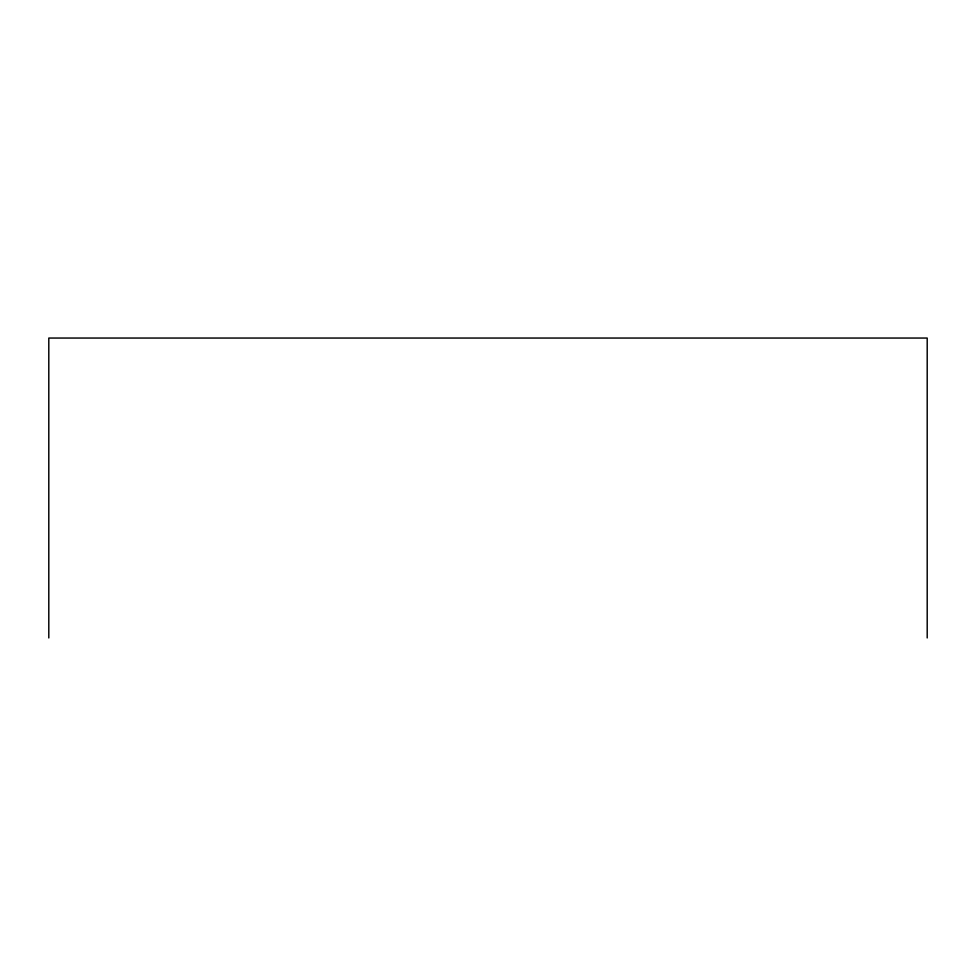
<?xml version="1.0" encoding="UTF-8"?>
<svg xmlns="http://www.w3.org/2000/svg" width="976" height="976" viewBox="0 0 976 976"><rect width="100%" height="100%" fill="white"/><g stroke="black" fill="none" stroke-linecap="round" stroke-linejoin="round"><path stroke-width="1.46" d="M927.2 637.95L927.2 338.05L48.8 338.05L48.8 637.95"/></g></svg>
